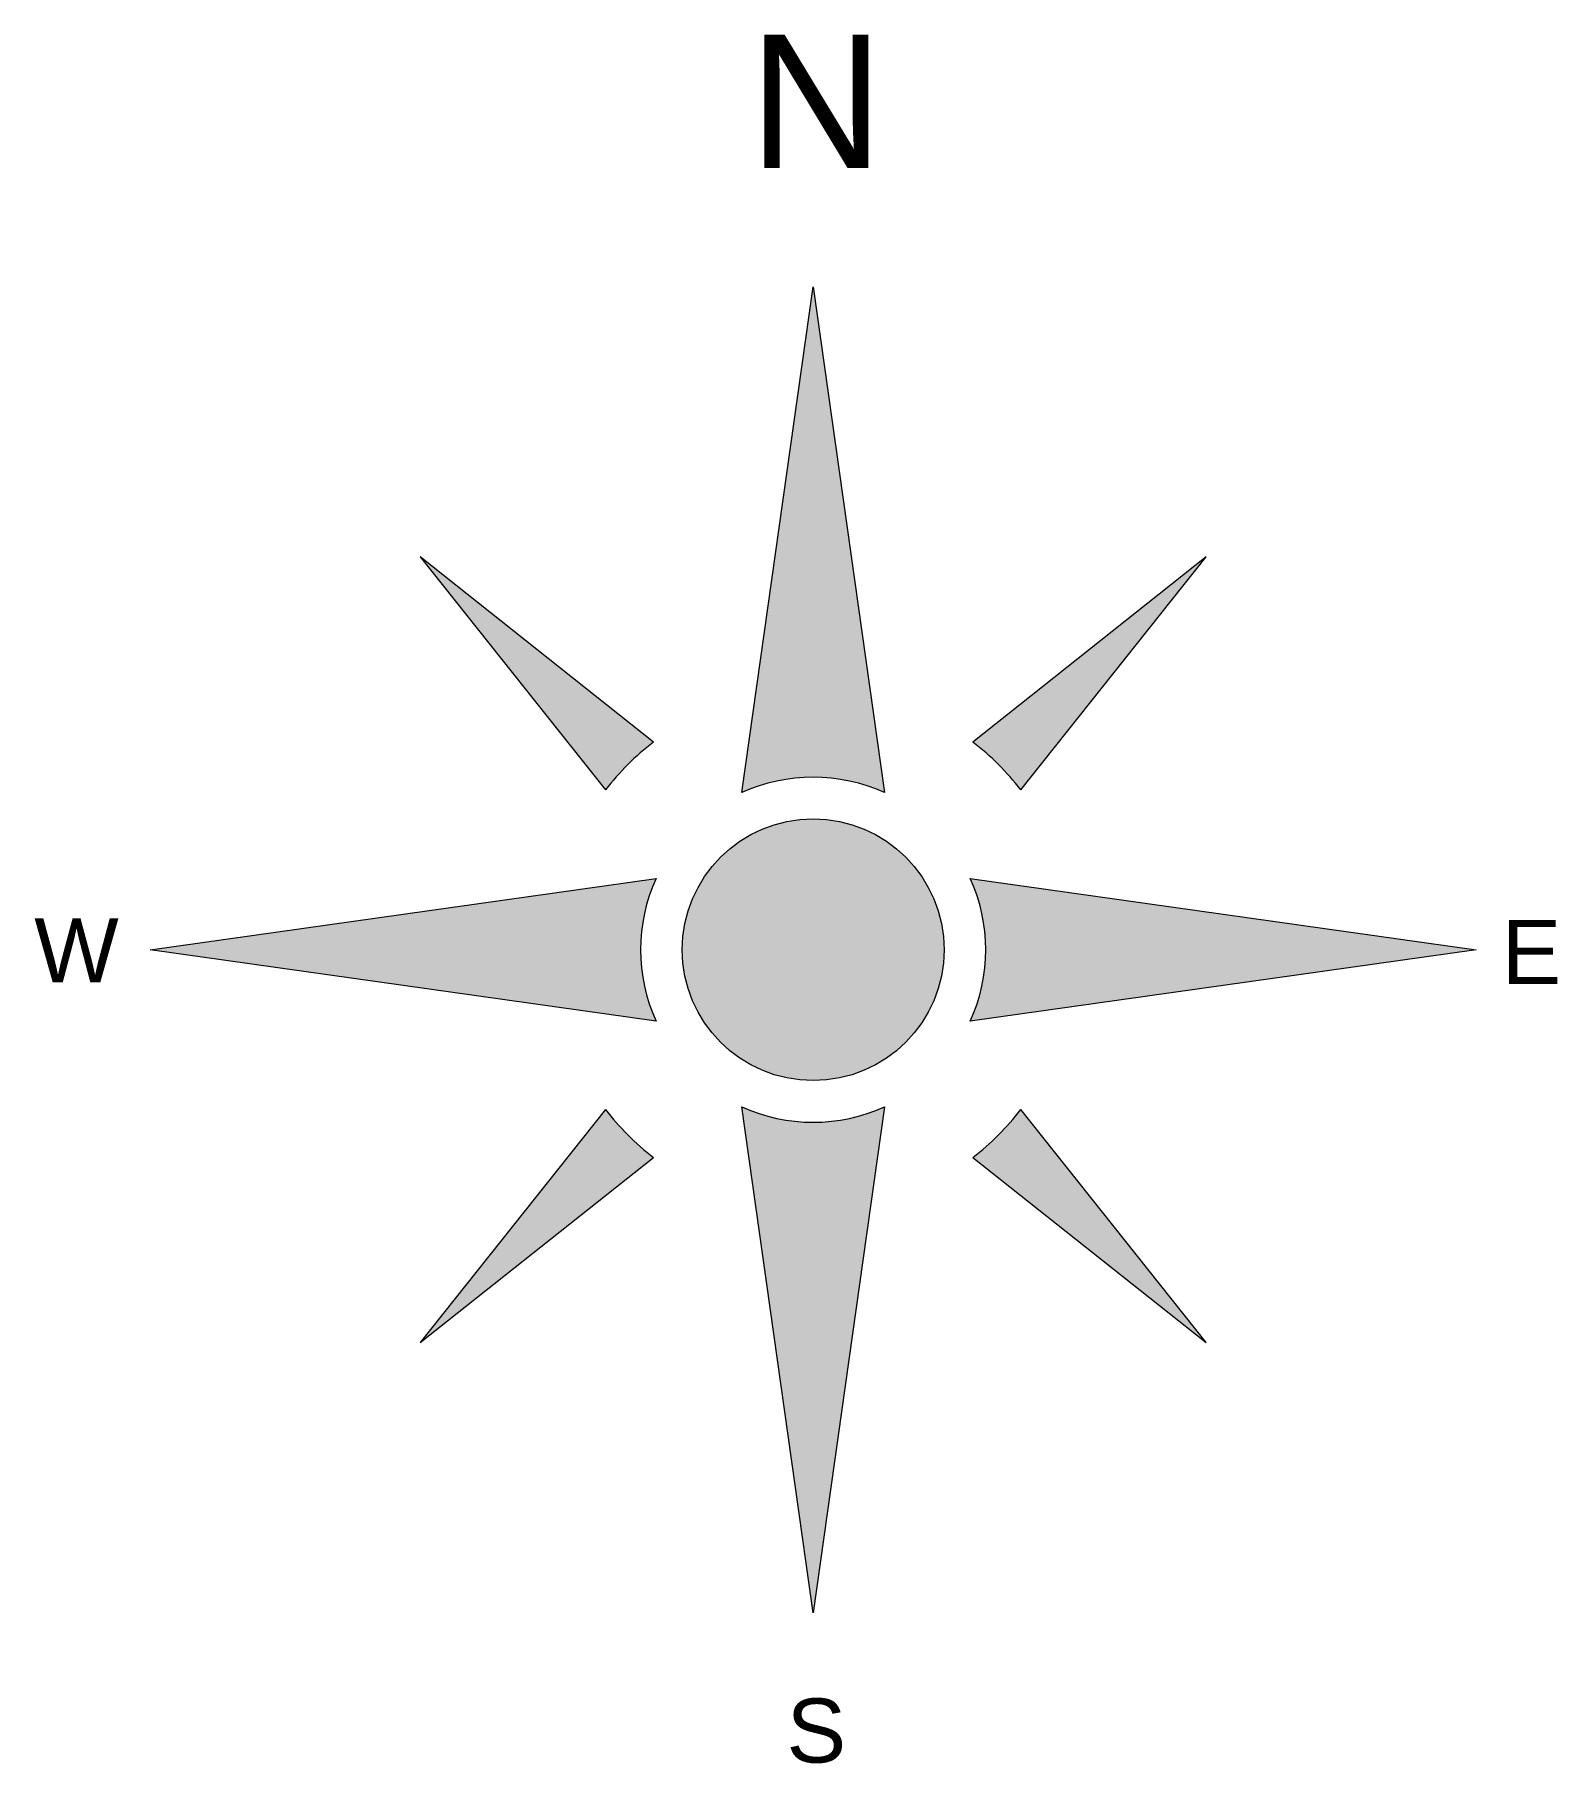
# Model space of a CAD drawing. Header units: metres. Extents: x 1224602 to 1224842, y 7187490 to 7187733.
# Drawn here: x 1224673.54 to 1224684.15, y 7187666.71 to 7187678.75 of the extents above; entities that cross this region are included whole.
import ezdxf
from ezdxf.enums import TextEntityAlignment as Align

# ---------------------------------------------------------------- set-up
doc = ezdxf.new("R2010")
doc.units = ezdxf.units.M
doc.linetypes.add('Socle_Continu', pattern=[2.5, 2.5, 0])
doc.layers.add('HABIL_SCI', color=7, linetype='Socle_Continu', lineweight=13)
doc.styles.get("Standard").update_dxf_attribs({"font": 'arial.ttf'})

# ---------------------------------------------------------------- blocks, each defined once
blk = doc.blocks.new('ZP_1563')
at = {"layer": 'HABIL_SCI', "linetype": 'Socle_Continu'}
h = blk.add_hatch(color=256, dxfattribs=at)
h.paths.add_polyline_path([(-0.0538, 0.1185, -0.216351), (0.0538, 0.1185), (0, 0.5)])
h.paths.add_polyline_path([(0.2963, 0.2963), (0.1205, 0.1566, -0.064898), (0.1566, 0.1205)])
h.paths.add_polyline_path([(0.1185, -0.0538), (0.5, 0), (0.1185, 0.0538, -0.216351)])
h.paths.add_polyline_path([(0.2963, -0.2963), (0.1566, -0.1205, -0.064898), (0.1205, -0.1566)])
h.paths.add_polyline_path([(0, -0.5), (0.0538, -0.1185, -0.216351), (-0.0538, -0.1185)])
h.paths.add_polyline_path([(-0.1205, -0.1566, -0.064898), (-0.1566, -0.1205), (-0.2963, -0.2963)])
h.paths.add_polyline_path([(-0.5, 0), (-0.1185, -0.0538, -0.216351), (-0.1185, 0.0538)])
h.paths.add_polyline_path([(-0.2963, 0.2963), (-0.1566, 0.1205, -0.064898), (-0.1205, 0.1566)])
blk.add_hatch(color=256, dxfattribs=at).paths.add_polyline_path([(0.0987, 0, 1), (-0.0987, 0, 1)])
for points in [[(-0.0538, 0.1185), (0, 0.5), (0.0538, 0.1185, 0.216351)], [(-0.1566, 0.1205, -0.064898), (-0.1205, 0.1566), (-0.2963, 0.2963)], [(0.1205, 0.1566, -0.064898), (0.1566, 0.1205), (0.2963, 0.2963)], [(-0.1185, -0.0538), (-0.5, 0), (-0.1185, 0.0538, 0.216351)], [(0.1185, -0.0538, 0.216351), (0.1185, 0.0538), (0.5, 0)], [(-0.1205, -0.1566, -0.064898), (-0.1566, -0.1205), (-0.2963, -0.2963)], [(-0.0538, -0.1185, 0.216351), (0.0538, -0.1185), (0, -0.5)], [(0.1566, -0.1205, -0.064898), (0.1205, -0.1566), (0.2963, -0.2963)]]:
    blk.add_lwpolyline(points, format="xyb", close=True, dxfattribs=at)
blk.add_circle((0, 0), 0.0987, dxfattribs=at)
for s, height, p in [('N', 0.1006, (0.0024, 0.5594)), ('W', 0.0483, (-0.5556, -0.0392)), ('E', 0.0483, (0.5417, -0.0403)), ('S', 0.0483, (0.0024, -0.6275))]:
    blk.add_text(s, height=height, dxfattribs=at).set_placement(p, align=Align.BOTTOM_CENTER)
at = {"layer": 'HABIL_SCI', "linetype": 'Socle_Continu', "flags": 9}
for tag, p in [('ID', (0.9762, -0.0427)), ('NATURE', (0.9762, -0.364)), ('FAMILLE', (0.9762, -0.6853)), ('CALQUE', (0.9762, -1.0066))]:
    blk.add_attdef(tag, p, '', height=0.2, dxfattribs=at)

msp = doc.modelspace()

# ---------------------------------------------------------------- block references
at = {"layer": 'HABIL_SCI', "linetype": 'Socle_Continu', "xscale": 9.239185377655167, "yscale": 9.239185377655167, "zscale": 9.239185377655167}
msp.add_blockref('ZP_1563', (1224678.966, 7187672.378), dxfattribs=at)

doc.saveas('drawing.dxf')
